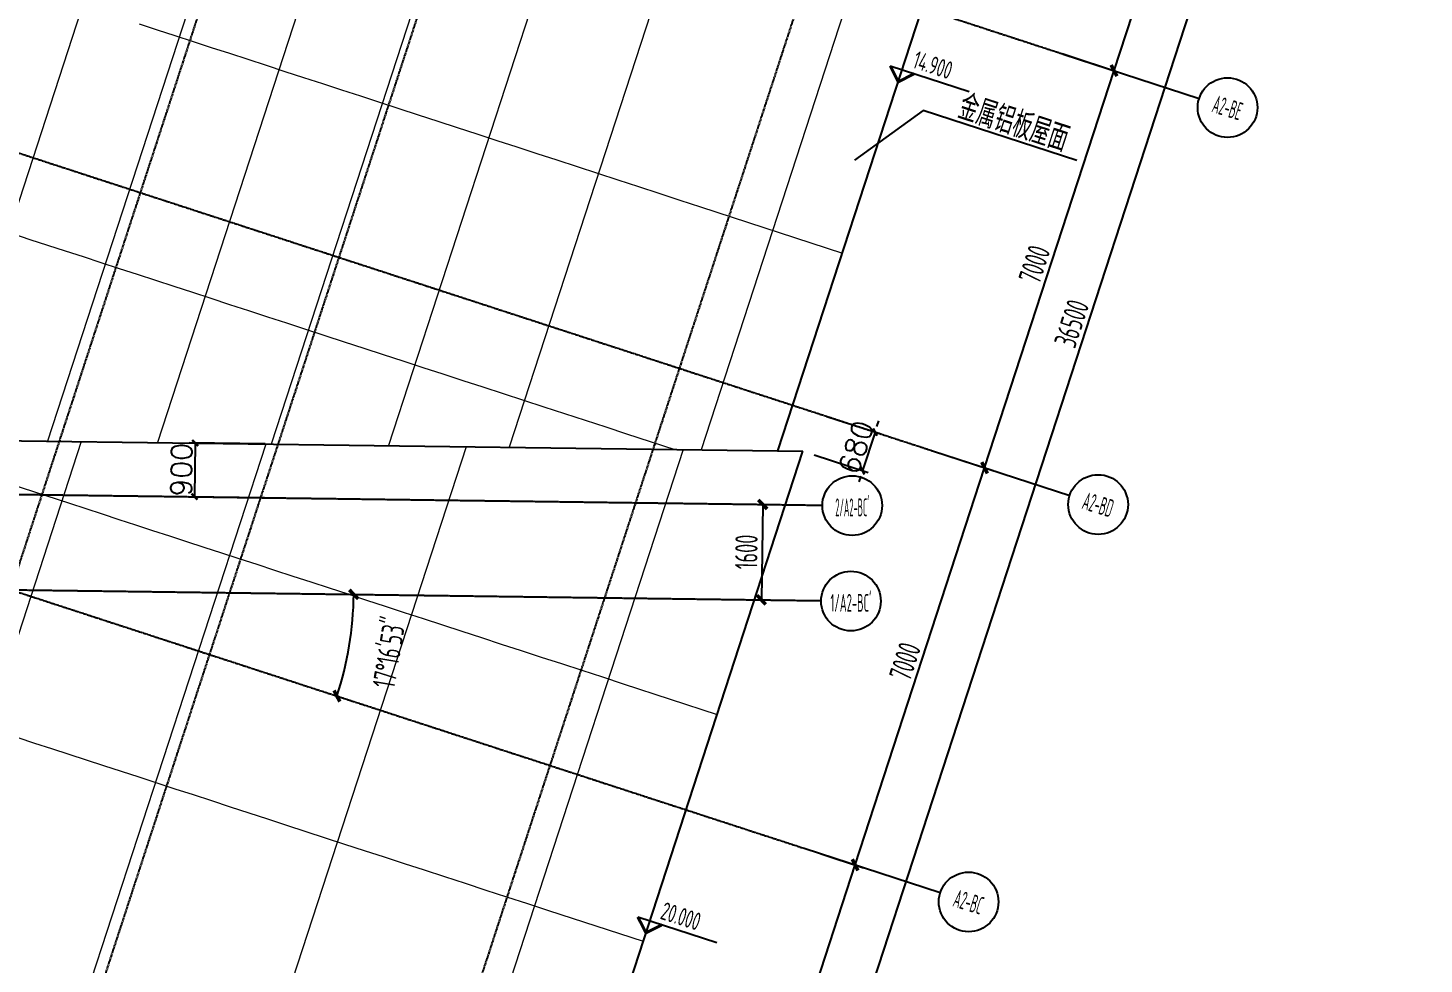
# Model space of a CAD drawing. Header units: millimetres. Extents: x 11677979 to 24947533, y -12764720 to -6308891.
# Drawn here: x 11859416 to 11882809, y -6356865 to -6341176 of the extents above; entities that cross this region are included whole.
import ezdxf
from ezdxf.enums import TextEntityAlignment as Align

# ---------------------------------------------------------------- set-up
doc = ezdxf.new("R2010")
doc.units = ezdxf.units.MM
doc.header["$LTSCALE"] = 10
for name, pattern in [('A2-RG-AXIS$0$CENTER', [2, 1.25, -0.25, 0.25, -0.25]), ('A2-RG-AXIS$0$DOTE', [2.42, 2, -0.2, 0.02, -0.2]), ('A2-RI-F4$0$A2-RG-AXIS$0$CENTER', [2, 1.25, -0.25, 0.25, -0.25]), ('A2-RI-F4$0$A2-RG-AXIS$0$DOTE', [2.42, 2, -0.2, 0.02, -0.2])]:
    doc.linetypes.add(name, pattern=pattern)
for name, color, linetype in [('A2-RG-AXIS$0$A-AXIS', 1, 'Continuous'), ('A2-RG-AXIS$0$A-DIMS-100', 1, 'Continuous'), ('A2-RG-AXIS$0$A-GRID', 1, 'A2-RG-AXIS$0$CENTER'), ('A2-RG-AXIS$0$A-SYMB', 4, 'Continuous'), ('A2-RI-F4$0$$2$A-SYMB', 4, 'Continuous'), ('A2-RI-F4$0$$9$$34$A-DIMS-100', 1, 'Continuous'), ('A2-RI-F4$0$A-ROOF-EDGE', 2, 'Continuous'), ('A2-RI-F4$0$A-SYMB', 4, 'Continuous'), ('A2-RI-F4$0$A-SYMB-AREA', 4, 'Continuous'), ('A2-RI-F4$0$A-SYMB-NAME', 4, 'Continuous'), ('A2-RI-F4$0$A2-RG-AXIS$0$A-AXIS', 1, 'Continuous'), ('A2-RI-F4$0$A2-RG-AXIS$0$A-DIMS-100', 1, 'Continuous'), ('A2-RI-F4$0$A2-RG-AXIS$0$A-GRID', 1, 'A2-RI-F4$0$A2-RG-AXIS$0$CENTER'), ('A2-RI-F4$0$A2-RG-AXIS$0$A-SYMB', 4, 'Continuous')]:
    doc.layers.add(name, color=color, linetype=linetype)
doc.layers.add('A2-RI-F4$0$A-ROOF-PATT', color=8, linetype='Continuous', lineweight=13)
doc.styles.add('A2-RG-AXIS$0$ECADI', font='hzs.shx', dxfattribs={"width": 0.7, "bigfont": 'hztxt.shx'})
doc.styles.add('A2-RG-AXIS$0$XD2008', font='hzs.shx', dxfattribs={"width": 0.7, "bigfont": 'hztxt.shx'})
doc.styles.add('A2-RI-F4$0$$0$XD2008', font='hzs.shx', dxfattribs={"width": 0.7, "bigfont": 'hztxt.shx'})
doc.styles.add('A2-RI-F4$0$A2-RG-AXIS$0$ECADI', font='hzs.shx', dxfattribs={"width": 0.7, "bigfont": 'hztxt.shx'})
doc.styles.add('A2-RI-F4$0$A2-RG-AXIS$0$XD2008', font='hzs.shx', dxfattribs={"width": 0.7, "bigfont": 'hztxt.shx'})
doc.styles.add('A2-RI-F4$0$ECADI', font='hzs.shx', dxfattribs={"width": 0.7, "bigfont": 'hztxt.shx'})
doc.styles.get("Standard").update_dxf_attribs({"font": 'txt', "bigfont": 'gbcbig.shx'})
doc.dimstyles.new('A2-RG-AXIS$0$XD150', dxfattribs={"dimscale": 300, "dimtxt": 2.5, "dimasz": 1.5, "dimexe": 1, "dimexo": 2, "dimgap": 0.5, "dimtad": 1, "dimdec": 0, "dimdsep": 46, "dimtxsty": 'A2-RG-AXIS$0$XD2008', "dimcen": 2.5, "dimclrt": 4, "dimaunit": 1, "dimadec": 3, "dimazin": 0, "dimtfac": 1, "dimtdec": 0, "dimtmove": 2, "dimatfit": 3, "dimfxl": 0, "dimtolj": 1, "dimtzin": 0, "dimarcsym": 0})
doc.dimstyles.new('A2-RG-AXIS$0$XD150$0', dxfattribs={"dimscale": 150, "dimtxt": 2.5, "dimasz": 1, "dimexe": 1, "dimexo": 2, "dimgap": 0.5, "dimtad": 1, "dimdec": 0, "dimdsep": 46, "dimtxsty": 'A2-RG-AXIS$0$XD2008', "dimblk": 'A2-RG-AXIS$0$_ArchTick', "dimcen": 2.5, "dimclrt": 4, "dimaunit": 1, "dimadec": 0, "dimazin": 0, "dimtfac": 1, "dimtdec": 0, "dimtmove": 2, "dimatfit": 3, "dimfxl": 0, "dimtolj": 1, "dimtzin": 0, "dimarcsym": 0})
doc.dimstyles.new('A2-RI-F4$0$$0$$0$XD100$0', dxfattribs={"dimscale": 100, "dimtxt": 3.5, "dimasz": 1, "dimexe": 1, "dimexo": 2, "dimgap": 0.5, "dimtad": 1, "dimdec": 0, "dimdsep": 46, "dimtxsty": 'Standard', "dimblk1": 'A2-RI-F4$0$$9$$20$_ArchTick', "dimblk2": 'A2-RI-F4$0$$9$$20$_ArchTick', "dimsah": 1, "dimcen": 2.5, "dimclrt": 4, "dimaunit": 1, "dimadec": 0, "dimazin": 0, "dimtfac": 1, "dimtdec": 0, "dimtix": 1, "dimtmove": 2, "dimatfit": 3, "dimfxl": 0, "dimtolj": 1, "dimtzin": 0, "dimarcsym": 0})
doc.dimstyles.new('A2-RI-F4$0$A2-RG-AXIS$0$XD150', dxfattribs={"dimscale": 300, "dimtxt": 2.5, "dimasz": 1.5, "dimexe": 1, "dimexo": 2, "dimgap": 0.5, "dimtad": 1, "dimdec": 0, "dimdsep": 46, "dimtxsty": 'A2-RI-F4$0$A2-RG-AXIS$0$XD2008', "dimcen": 2.5, "dimclrt": 4, "dimaunit": 1, "dimadec": 3, "dimazin": 0, "dimtfac": 1, "dimtdec": 0, "dimtmove": 2, "dimatfit": 3, "dimfxl": 0, "dimtolj": 1, "dimtzin": 0, "dimarcsym": 0})
doc.dimstyles.new('A2-RI-F4$0$A2-RG-AXIS$0$XD150$0', dxfattribs={"dimscale": 150, "dimtxt": 2.5, "dimasz": 1, "dimexe": 1, "dimexo": 2, "dimgap": 0.5, "dimtad": 1, "dimdec": 0, "dimdsep": 46, "dimtxsty": 'A2-RI-F4$0$A2-RG-AXIS$0$XD2008', "dimblk": 'A2-RI-F4$0$A2-RG-AXIS$0$_ArchTick', "dimcen": 2.5, "dimclrt": 4, "dimaunit": 1, "dimadec": 0, "dimazin": 0, "dimtfac": 1, "dimtdec": 0, "dimtmove": 2, "dimatfit": 3, "dimfxl": 0, "dimtolj": 1, "dimtzin": 0, "dimarcsym": 0})

# ---------------------------------------------------------------- blocks, each defined once
blk = doc.blocks.new('A2-RG-AXIS$0$_ArchTick')
at = {"color": 0, "linetype": 'ByBlock', "const_width": 0.4}
blk.add_lwpolyline([(-0.5, -0.5), (0.5, 0.5)], dxfattribs=at)
blk = doc.blocks.new('*D478')
at = {"layer": 'A2-RG-AXIS$0$A-DIMS-100', "color": 0, "lineweight": -2, "transparency": 16777216}
for p, q in [((11872705, -6355017), (11873418, -6355250)), ((11871107, -6361859), (11873276, -6355203)), ((11870536, -6361673), (11871249, -6361905))]:
    blk.add_line(p, q, dxfattribs=at)
at = {"layer": 'Defpoints', "color": 0, "transparency": 16777216}
for p in [(11872420, -6354924), (11873276, -6355203), (11870251, -6361580)]:
    blk.add_point(p, dxfattribs=at)
at = {"layer": 'A2-RG-AXIS$0$A-DIMS-100', "color": 0, "lineweight": -2, "transparency": 16777216, "xscale": 150, "yscale": 150, "zscale": 150}
for p, rotation in [((11873276, -6355203), 71.94704055555546), ((11871107, -6361859), 251.9470405555555)]:
    blk.add_blockref('A2-RG-AXIS$0$_ArchTick', p, dxfattribs=dict(at, rotation=rotation))
at = {"layer": 'A2-RG-AXIS$0$A-DIMS-100', "color": 4, "transparency": 16777216, "insert": (11871942, -6358450), "char_height": 375, "attachment_point": 5, "rotation": 71.947, "style": 'A2-RG-AXIS$0$XD2008'}
blk.add_mtext('\\A1;7000', dxfattribs=at)
blk = doc.blocks.new('*D479')
at = {"layer": 'A2-RG-AXIS$0$A-DIMS-100', "color": 0, "lineweight": -2, "transparency": 16777216}
for p, q in [((11874589, -6348269), (11875588, -6348594)), ((11873276, -6355203), (11875445, -6348548)), ((11872705, -6355017), (11873418, -6355250))]:
    blk.add_line(p, q, dxfattribs=at)
at = {"layer": 'Defpoints', "color": 0, "transparency": 16777216}
for p in [(11874304, -6348176), (11875445, -6348548), (11872420, -6354924)]:
    blk.add_point(p, dxfattribs=at)
at = {"layer": 'A2-RG-AXIS$0$A-DIMS-100', "color": 0, "lineweight": -2, "transparency": 16777216, "xscale": 150, "yscale": 150, "zscale": 150}
for p, rotation in [((11875445, -6348548), 71.94704053343841), ((11873276, -6355203), 251.9470405334384)]:
    blk.add_blockref('A2-RG-AXIS$0$_ArchTick', p, dxfattribs=dict(at, rotation=rotation))
at = {"layer": 'A2-RG-AXIS$0$A-DIMS-100', "color": 4, "transparency": 16777216, "insert": (11874111, -6351794), "char_height": 375, "attachment_point": 5, "rotation": 71.947, "style": 'A2-RG-AXIS$0$XD2008'}
blk.add_mtext('\\A1;7000', dxfattribs=at)
blk = doc.blocks.new('*D480')
at = {"layer": 'A2-RG-AXIS$0$A-DIMS-100', "color": 0, "lineweight": -2, "transparency": 16777216}
for p, q in [((11876759, -6341613), (11877757, -6341939)), ((11875445, -6348548), (11877614, -6341892)), ((11874589, -6348269), (11875588, -6348594))]:
    blk.add_line(p, q, dxfattribs=at)
at = {"layer": 'Defpoints', "color": 0, "transparency": 16777216}
for p in [(11876473, -6341521), (11877614, -6341892), (11874304, -6348176)]:
    blk.add_point(p, dxfattribs=at)
at = {"layer": 'A2-RG-AXIS$0$A-DIMS-100', "color": 0, "lineweight": -2, "transparency": 16777216, "xscale": 150, "yscale": 150, "zscale": 150}
for p, rotation in [((11877614, -6341892), 71.94704053343841), ((11875445, -6348548), 251.9470405334384)]:
    blk.add_blockref('A2-RG-AXIS$0$_ArchTick', p, dxfattribs=dict(at, rotation=rotation))
at = {"layer": 'A2-RG-AXIS$0$A-DIMS-100', "color": 4, "transparency": 16777216, "insert": (11876280, -6345139), "char_height": 375, "attachment_point": 5, "rotation": 71.947, "style": 'A2-RG-AXIS$0$XD2008'}
blk.add_mtext('\\A1;7000', dxfattribs=at)
blk = doc.blocks.new('*D481')
at = {"layer": 'A2-RG-AXIS$0$A-DIMS-100', "color": 0, "lineweight": -2, "transparency": 16777216}
for p, q in [((11878928, -6334958), (11879926, -6335283)), ((11877614, -6341892), (11879784, -6335237)), ((11876759, -6341613), (11877757, -6341939))]:
    blk.add_line(p, q, dxfattribs=at)
at = {"layer": 'Defpoints', "color": 0, "transparency": 16777216}
for p in [(11878643, -6334865), (11879784, -6335237), (11876473, -6341521)]:
    blk.add_point(p, dxfattribs=at)
at = {"layer": 'A2-RG-AXIS$0$A-DIMS-100', "color": 0, "lineweight": -2, "transparency": 16777216, "xscale": 150, "yscale": 150, "zscale": 150}
for p, rotation in [((11879784, -6335237), 71.94704053343841), ((11877614, -6341892), 251.9470405334384)]:
    blk.add_blockref('A2-RG-AXIS$0$_ArchTick', p, dxfattribs=dict(at, rotation=rotation))
at = {"layer": 'A2-RG-AXIS$0$A-DIMS-100', "color": 4, "transparency": 16777216, "insert": (11878449, -6338483), "char_height": 375, "attachment_point": 5, "rotation": 71.947, "style": 'A2-RG-AXIS$0$XD2008'}
blk.add_mtext('\\A1;7000', dxfattribs=at)
blk = doc.blocks.new('*D483')
at = {"layer": 'A2-RG-AXIS$0$A-DIMS-100', "color": 0, "lineweight": -2, "transparency": 16777216}
for p, q in [((11881382, -6328396), (11882951, -6328907)), ((11871497, -6363564), (11882809, -6328860)), ((11870071, -6363099), (11871640, -6363610))]:
    blk.add_line(p, q, dxfattribs=at)
at = {"layer": 'Defpoints', "color": 0, "transparency": 16777216}
for p in [(11881097, -6328303), (11882809, -6328860), (11869786, -6363006)]:
    blk.add_point(p, dxfattribs=at)
at = {"layer": 'A2-RG-AXIS$0$A-DIMS-100', "color": 0, "lineweight": -2, "transparency": 16777216, "xscale": 150, "yscale": 150, "zscale": 150}
for p, rotation in [((11882809, -6328860), 71.94704055555823), ((11871497, -6363564), 251.9470405555582)]:
    blk.add_blockref('A2-RG-AXIS$0$_ArchTick', p, dxfattribs=dict(at, rotation=rotation))
at = {"layer": 'A2-RG-AXIS$0$A-DIMS-100', "color": 4, "transparency": 16777216, "insert": (11876903, -6346131), "char_height": 375, "attachment_point": 5, "rotation": 71.947, "style": 'A2-RG-AXIS$0$XD2008'}
blk.add_mtext('\\A1;36500', dxfattribs=at)
blk = doc.blocks.new('*D491')
at = {"layer": 'A2-RG-AXIS$0$A-DIMS-100', "color": 0, "lineweight": -2, "ltscale": 3, "transparency": 16777216}
blk.add_arc((11859129, -6350592), 5747, 341.947, 359.2286, dxfattribs=at)
at = {"layer": 'Defpoints', "color": 0, "ltscale": 3, "transparency": 16777216}
for p in [(11834459, -6342551), (11835567, -6350275), (11872705, -6350775), (11864744, -6351816), (11872420, -6354924)]:
    blk.add_point(p, dxfattribs=at)
at = {"layer": 'A2-RG-AXIS$0$A-DIMS-100', "color": 0, "lineweight": -2, "ltscale": 3, "transparency": 16777216, "xscale": 150, "yscale": 150, "zscale": 150}
for p, rotation in [((11864875, -6350669), 89.22855370033292), ((11864593, -6352373), 251.9470404933478)]:
    blk.add_blockref('A2-RG-AXIS$0$_ArchTick', p, dxfattribs=dict(at, rotation=rotation))
at = {"layer": 'A2-RG-AXIS$0$A-DIMS-100', "color": 4, "ltscale": 3, "transparency": 16777216, "insert": (11865469, -6351643), "char_height": 375, "attachment_point": 5, "rotation": 80.5878, "style": 'A2-RG-AXIS$0$XD2008'}
blk.add_mtext('\\A1;17°16\'53"', dxfattribs=at)
blk = doc.blocks.new('A2-RG-AXIS$0$ECADI-TAG-GRID')
at = {"color": 13}
blk.add_circle((0, 0), 5, dxfattribs=at)
at = {"style": 'A2-RG-AXIS$0$ECADI', "width": 0.7}
blk.add_attdef('GRID', text='', height=5, dxfattribs=at).set_placement((0, 0), align=Align.MIDDLE)
blk = doc.blocks.new('*D462')
at = {"layer": 'A2-RG-AXIS$0$A-AXIS', "color": 0, "lineweight": -2, "ltscale": 3, "transparency": 16777216}
for p, q in [((11871125, -6349154), (11871877, -6349164)), ((11871727, -6349162), (11871705, -6350761)), ((11871103, -6350753), (11871855, -6350763))]:
    blk.add_line(p, q, dxfattribs=at)
at = {"layer": 'Defpoints', "color": 0, "ltscale": 3, "transparency": 16777216}
for p in [(11870825, -6349149), (11870803, -6350749), (11871705, -6350761)]:
    blk.add_point(p, dxfattribs=at)
at = {"layer": 'A2-RG-AXIS$0$A-AXIS', "color": 0, "lineweight": -2, "ltscale": 3, "transparency": 16777216, "xscale": 150, "yscale": 150, "zscale": 150}
for p, rotation in [((11871727, -6349162), 89.22855370033429), ((11871705, -6350761), 269.2285537003343)]:
    blk.add_blockref('A2-RG-AXIS$0$_ArchTick', p, dxfattribs=dict(at, rotation=rotation))
at = {"layer": 'A2-RG-AXIS$0$A-AXIS', "color": 4, "ltscale": 3, "transparency": 16777216, "insert": (11871453, -6349958), "char_height": 375, "attachment_point": 5, "rotation": 89.2286, "style": 'A2-RG-AXIS$0$XD2008'}
blk.add_mtext('\\A1;1600', dxfattribs=at)
blk = doc.blocks.new('A2-RI-F4$0$A2-RG-AXIS$0$_ArchTick')
at = {"color": 0, "linetype": 'ByBlock', "const_width": 0.4}
blk.add_lwpolyline([(-0.5, -0.5), (0.5, 0.5)], dxfattribs=at)
blk = doc.blocks.new('*D1003')
at = {"layer": 'A2-RI-F4$0$A2-RG-AXIS$0$A-DIMS-100', "color": 0, "lineweight": -2, "transparency": 16777216}
for p, q in [((11872705, -6355017), (11873418, -6355250)), ((11871107, -6361859), (11873276, -6355203)), ((11870536, -6361673), (11871249, -6361905))]:
    blk.add_line(p, q, dxfattribs=at)
at = {"layer": 'Defpoints', "color": 0, "transparency": 16777216}
for p in [(11872420, -6354924), (11873276, -6355203), (11870251, -6361580)]:
    blk.add_point(p, dxfattribs=at)
at = {"layer": 'A2-RI-F4$0$A2-RG-AXIS$0$A-DIMS-100', "color": 0, "lineweight": -2, "transparency": 16777216, "xscale": 150, "yscale": 150, "zscale": 150}
for p, rotation in [((11873276, -6355203), 71.94704055555546), ((11871107, -6361859), 251.9470405555555)]:
    blk.add_blockref('A2-RI-F4$0$A2-RG-AXIS$0$_ArchTick', p, dxfattribs=dict(at, rotation=rotation))
at = {"layer": 'A2-RI-F4$0$A2-RG-AXIS$0$A-DIMS-100', "color": 4, "transparency": 16777216, "insert": (11871942, -6358450), "char_height": 375, "attachment_point": 5, "rotation": 71.947, "style": 'A2-RI-F4$0$A2-RG-AXIS$0$XD2008'}
blk.add_mtext('\\A1;7000', dxfattribs=at)
blk = doc.blocks.new('*D1004')
at = {"layer": 'A2-RI-F4$0$A2-RG-AXIS$0$A-DIMS-100', "color": 0, "lineweight": -2, "transparency": 16777216}
for p, q in [((11874589, -6348269), (11875588, -6348594)), ((11873276, -6355203), (11875445, -6348548)), ((11872705, -6355017), (11873418, -6355250))]:
    blk.add_line(p, q, dxfattribs=at)
at = {"layer": 'Defpoints', "color": 0, "transparency": 16777216}
for p in [(11874304, -6348176), (11875445, -6348548), (11872420, -6354924)]:
    blk.add_point(p, dxfattribs=at)
at = {"layer": 'A2-RI-F4$0$A2-RG-AXIS$0$A-DIMS-100', "color": 0, "lineweight": -2, "transparency": 16777216, "xscale": 150, "yscale": 150, "zscale": 150}
for p, rotation in [((11875445, -6348548), 71.94704053343841), ((11873276, -6355203), 251.9470405334384)]:
    blk.add_blockref('A2-RI-F4$0$A2-RG-AXIS$0$_ArchTick', p, dxfattribs=dict(at, rotation=rotation))
at = {"layer": 'A2-RI-F4$0$A2-RG-AXIS$0$A-DIMS-100', "color": 4, "transparency": 16777216, "insert": (11874111, -6351794), "char_height": 375, "attachment_point": 5, "rotation": 71.947, "style": 'A2-RI-F4$0$A2-RG-AXIS$0$XD2008'}
blk.add_mtext('\\A1;7000', dxfattribs=at)
blk = doc.blocks.new('*D1005')
at = {"layer": 'A2-RI-F4$0$A2-RG-AXIS$0$A-DIMS-100', "color": 0, "lineweight": -2, "transparency": 16777216}
for p, q in [((11876759, -6341613), (11877757, -6341939)), ((11875445, -6348548), (11877614, -6341892)), ((11874589, -6348269), (11875588, -6348594))]:
    blk.add_line(p, q, dxfattribs=at)
at = {"layer": 'Defpoints', "color": 0, "transparency": 16777216}
for p in [(11876473, -6341521), (11877614, -6341892), (11874304, -6348176)]:
    blk.add_point(p, dxfattribs=at)
at = {"layer": 'A2-RI-F4$0$A2-RG-AXIS$0$A-DIMS-100', "color": 0, "lineweight": -2, "transparency": 16777216, "xscale": 150, "yscale": 150, "zscale": 150}
for p, rotation in [((11877614, -6341892), 71.94704053343841), ((11875445, -6348548), 251.9470405334384)]:
    blk.add_blockref('A2-RI-F4$0$A2-RG-AXIS$0$_ArchTick', p, dxfattribs=dict(at, rotation=rotation))
at = {"layer": 'A2-RI-F4$0$A2-RG-AXIS$0$A-DIMS-100', "color": 4, "transparency": 16777216, "insert": (11876280, -6345139), "char_height": 375, "attachment_point": 5, "rotation": 71.947, "style": 'A2-RI-F4$0$A2-RG-AXIS$0$XD2008'}
blk.add_mtext('\\A1;7000', dxfattribs=at)
blk = doc.blocks.new('*D1006')
at = {"layer": 'A2-RI-F4$0$A2-RG-AXIS$0$A-DIMS-100', "color": 0, "lineweight": -2, "transparency": 16777216}
for p, q in [((11878928, -6334958), (11879926, -6335283)), ((11877614, -6341892), (11879784, -6335237)), ((11876759, -6341613), (11877757, -6341939))]:
    blk.add_line(p, q, dxfattribs=at)
at = {"layer": 'Defpoints', "color": 0, "transparency": 16777216}
for p in [(11878643, -6334865), (11879784, -6335237), (11876473, -6341521)]:
    blk.add_point(p, dxfattribs=at)
at = {"layer": 'A2-RI-F4$0$A2-RG-AXIS$0$A-DIMS-100', "color": 0, "lineweight": -2, "transparency": 16777216, "xscale": 150, "yscale": 150, "zscale": 150}
for p, rotation in [((11879784, -6335237), 71.94704053343841), ((11877614, -6341892), 251.9470405334384)]:
    blk.add_blockref('A2-RI-F4$0$A2-RG-AXIS$0$_ArchTick', p, dxfattribs=dict(at, rotation=rotation))
at = {"layer": 'A2-RI-F4$0$A2-RG-AXIS$0$A-DIMS-100', "color": 4, "transparency": 16777216, "insert": (11878449, -6338483), "char_height": 375, "attachment_point": 5, "rotation": 71.947, "style": 'A2-RI-F4$0$A2-RG-AXIS$0$XD2008'}
blk.add_mtext('\\A1;7000', dxfattribs=at)
blk = doc.blocks.new('*D1008')
at = {"layer": 'A2-RI-F4$0$A2-RG-AXIS$0$A-DIMS-100', "color": 0, "lineweight": -2, "transparency": 16777216}
for p, q in [((11881382, -6328396), (11882951, -6328907)), ((11871497, -6363564), (11882809, -6328860)), ((11870071, -6363099), (11871640, -6363610))]:
    blk.add_line(p, q, dxfattribs=at)
at = {"layer": 'Defpoints', "color": 0, "transparency": 16777216}
for p in [(11881097, -6328303), (11882809, -6328860), (11869786, -6363006)]:
    blk.add_point(p, dxfattribs=at)
at = {"layer": 'A2-RI-F4$0$A2-RG-AXIS$0$A-DIMS-100', "color": 0, "lineweight": -2, "transparency": 16777216, "xscale": 150, "yscale": 150, "zscale": 150}
for p, rotation in [((11882809, -6328860), 71.94704055555823), ((11871497, -6363564), 251.9470405555582)]:
    blk.add_blockref('A2-RI-F4$0$A2-RG-AXIS$0$_ArchTick', p, dxfattribs=dict(at, rotation=rotation))
at = {"layer": 'A2-RI-F4$0$A2-RG-AXIS$0$A-DIMS-100', "color": 4, "transparency": 16777216, "insert": (11876903, -6346131), "char_height": 375, "attachment_point": 5, "rotation": 71.947, "style": 'A2-RI-F4$0$A2-RG-AXIS$0$XD2008'}
blk.add_mtext('\\A1;36500', dxfattribs=at)
blk = doc.blocks.new('*D1016')
at = {"layer": 'A2-RI-F4$0$A2-RG-AXIS$0$A-DIMS-100', "color": 0, "lineweight": -2, "ltscale": 3, "transparency": 16777216}
blk.add_arc((11859129, -6350592), 5747, 341.947, 359.2286, dxfattribs=at)
at = {"layer": 'Defpoints', "color": 0, "ltscale": 3, "transparency": 16777216}
for p in [(11834459, -6342551), (11835567, -6350275), (11872705, -6350775), (11864744, -6351816), (11872420, -6354924)]:
    blk.add_point(p, dxfattribs=at)
at = {"layer": 'A2-RI-F4$0$A2-RG-AXIS$0$A-DIMS-100', "color": 0, "lineweight": -2, "ltscale": 3, "transparency": 16777216, "xscale": 150, "yscale": 150, "zscale": 150}
for p, rotation in [((11864875, -6350669), 89.22855370033292), ((11864593, -6352373), 251.9470404933478)]:
    blk.add_blockref('A2-RI-F4$0$A2-RG-AXIS$0$_ArchTick', p, dxfattribs=dict(at, rotation=rotation))
at = {"layer": 'A2-RI-F4$0$A2-RG-AXIS$0$A-DIMS-100', "color": 4, "ltscale": 3, "transparency": 16777216, "insert": (11865469, -6351643), "char_height": 375, "attachment_point": 5, "rotation": 80.5878, "style": 'A2-RI-F4$0$A2-RG-AXIS$0$XD2008'}
blk.add_mtext('\\A1;17°16\'53"', dxfattribs=at)
blk = doc.blocks.new('A2-RI-F4$0$A2-RG-AXIS$0$ECADI-TAG-GRID')
at = {"color": 13}
blk.add_circle((0, 0), 5, dxfattribs=at)
at = {"style": 'A2-RI-F4$0$A2-RG-AXIS$0$ECADI', "width": 0.7}
blk.add_attdef('GRID', text='', height=5, dxfattribs=at).set_placement((0, 0), align=Align.MIDDLE)
blk = doc.blocks.new('*D987')
at = {"layer": 'A2-RI-F4$0$A2-RG-AXIS$0$A-AXIS', "color": 0, "lineweight": -2, "ltscale": 3, "transparency": 16777216}
for p, q in [((11871125, -6349154), (11871877, -6349164)), ((11871727, -6349162), (11871705, -6350761)), ((11871103, -6350753), (11871855, -6350763))]:
    blk.add_line(p, q, dxfattribs=at)
at = {"layer": 'Defpoints', "color": 0, "ltscale": 3, "transparency": 16777216}
for p in [(11870825, -6349149), (11870803, -6350749), (11871705, -6350761)]:
    blk.add_point(p, dxfattribs=at)
at = {"layer": 'A2-RI-F4$0$A2-RG-AXIS$0$A-AXIS', "color": 0, "lineweight": -2, "ltscale": 3, "transparency": 16777216, "xscale": 150, "yscale": 150, "zscale": 150}
for p, rotation in [((11871727, -6349162), 89.22855370033429), ((11871705, -6350761), 269.2285537003343)]:
    blk.add_blockref('A2-RI-F4$0$A2-RG-AXIS$0$_ArchTick', p, dxfattribs=dict(at, rotation=rotation))
at = {"layer": 'A2-RI-F4$0$A2-RG-AXIS$0$A-AXIS', "color": 4, "ltscale": 3, "transparency": 16777216, "insert": (11871453, -6349958), "char_height": 375, "attachment_point": 5, "rotation": 89.2286, "style": 'A2-RI-F4$0$A2-RG-AXIS$0$XD2008'}
blk.add_mtext('\\A1;1600', dxfattribs=at)
blk = doc.blocks.new('A2-RI-F4$0$5erhfh')
at = {"layer": 'A2-RI-F4$0$A-SYMB-AREA', "style": 'A2-RI-F4$0$ECADI', "width": 0.7}
blk.add_attdef('340M2', text='', height=2.5, dxfattribs=at).set_placement((0, 1.25), align=Align.MIDDLE_LEFT)
at = {"layer": 'A2-RI-F4$0$A-SYMB-NAME', "style": 'A2-RI-F4$0$ECADI', "width": 0.7}
blk.add_attdef('CHINESENAME', (-12.29, 3.09), '', height=4.5, dxfattribs=at)
blk = doc.blocks.new('A2-RI-F4$0$$2$ECADI-TAG-HGHT（国标）')
at = {"color": 1}
blk.add_line((-2.12, 2.12), (11.77, 2.12), dxfattribs=at)
at = {"color": 1, "const_width": 0.5}
blk.add_lwpolyline([(-2.12, 2.12), (0, 0), (2.12, 2.12)], dxfattribs=at)
at = {"style": 'A2-RI-F4$0$$0$XD2008', "width": 0.7}
blk.add_attdef('FL', text='', height=3, dxfattribs=at).set_placement((-2.69, 2.97), align=Align.RIGHT)
for tag, p in [('F.F.L.', (2.28, 2.97)), ('T.O.S.', (2.28, -1.1))]:
    blk.add_attdef(tag, p, '', height=3, dxfattribs=at)
blk = doc.blocks.new('A2-RI-F4$0$$9$$20$_ArchTick')
at = {"color": 0, "linetype": 'ByBlock', "const_width": 0.4}
blk.add_lwpolyline([(-0.5, -0.5), (0.5, 0.5)], dxfattribs=at)
blk = doc.blocks.new('*D531')
at = {"layer": 'A2-RI-F4$0$$9$$34$A-DIMS-100', "color": 0, "lineweight": -2, "transparency": 16777216}
for p, q in [((11863390, -6348149), (11862119, -6348132)), ((11862219, -6348133), (11862207, -6349033)), ((11863378, -6349049), (11862107, -6349032))]:
    blk.add_line(p, q, dxfattribs=at)
at = {"layer": 'Defpoints', "color": 0, "transparency": 16777216}
for p in [(11863590, -6348152), (11862207, -6349033), (11863578, -6349052)]:
    blk.add_point(p, dxfattribs=at)
at = {"layer": 'A2-RI-F4$0$$9$$34$A-DIMS-100', "color": 0, "lineweight": -2, "transparency": 16777216, "xscale": 100, "yscale": 100, "zscale": 100}
for p, rotation in [((11862219, -6348133), 89.22837534628363), ((11862207, -6349033), 269.2283753462837)]:
    blk.add_blockref('A2-RI-F4$0$$9$$20$_ArchTick', p, dxfattribs=dict(at, rotation=rotation))
at = {"layer": 'A2-RI-F4$0$$9$$34$A-DIMS-100', "color": 4, "transparency": 16777216, "insert": (11861988, -6348580), "char_height": 350, "attachment_point": 5, "rotation": 89.2284}
blk.add_mtext('\\A1;900', dxfattribs=at)
blk = doc.blocks.new('*D533')
at = {"layer": 'A2-RI-F4$0$$9$$34$A-DIMS-100', "color": 0, "lineweight": -2, "transparency": 16777216}
for p, q in [((11872803, -6347687), (11873706, -6347981)), ((11873642, -6347855), (11873673, -6347760)), ((11873611, -6347950), (11873400, -6348596)), ((11872592, -6348333), (11873495, -6348627)), ((11873369, -6348691), (11873338, -6348786))]:
    blk.add_line(p, q, dxfattribs=at)
at = {"layer": 'Defpoints', "color": 0, "transparency": 16777216}
for p in [(11872613, -6347625), (11872402, -6348271), (11873400, -6348596)]:
    blk.add_point(p, dxfattribs=at)
at = {"layer": 'A2-RI-F4$0$$9$$34$A-DIMS-100', "color": 0, "lineweight": -2, "transparency": 16777216, "xscale": 100, "yscale": 100, "zscale": 100}
for p, rotation in [((11873611, -6347950), 251.9470404931244), ((11873400, -6348596), 71.94704049312445)]:
    blk.add_blockref('A2-RI-F4$0$$9$$20$_ArchTick', p, dxfattribs=dict(at, rotation=rotation))
at = {"layer": 'A2-RI-F4$0$$9$$34$A-DIMS-100', "color": 4, "transparency": 16777216, "insert": (11873291, -6348203), "char_height": 350, "attachment_point": 5, "rotation": 71.947}
blk.add_mtext('\\A1;680', dxfattribs=at)
blk = doc.blocks.new('A2-RG-AXIS')
at = {"layer": 'A2-RG-AXIS$0$A-AXIS'}
for p, q in [((11876758.7, -6341613.5), (11879040.5, -6342357.2)), ((11874589.4, -6348268.9), (11876871.2, -6349012.6)), ((11872420.1, -6354924.3), (11874702, -6355668))]:
    blk.add_line(p, q, dxfattribs=at)
at = {"layer": 'A2-RG-AXIS$0$A-GRID', "linetype": 'A2-RG-AXIS$0$DOTE'}
for p, q in [((11869345.5, -6319247.1), (11856184.8, -6359624.4)), ((11872673.2, -6320331.8), (11859512.5, -6360709)), ((11878378.1, -6322191.3), (11865217.4, -6362568.5)), ((11838798, -6329240.5), (11876758.7, -6341613.5)), ((11836628.7, -6335895.9), (11874589.4, -6348268.9)), ((11834459.4, -6342551.3), (11872420.1, -6354924.3)), ((11835588.6, -6348674.9), (11872727, -6349175.1)), ((11835567, -6350274.8), (11872705.5, -6350774.9))]:
    blk.add_line(p, q, dxfattribs=at)
at = {"layer": 'A2-RG-AXIS$0$A-SYMB'}
ref = blk.add_blockref('A2-RG-AXIS$0$ECADI-TAG-GRID', (11879515.9, -6342512.2), dxfattribs=dict(at, xscale=100.0000000000341, yscale=100.0000000000341, zscale=100.0000000000341, rotation=342.7200000000827))
ref.add_attrib('GRID', 'A2-BE', dxfattribs={"layer": '0', "extrusion": (0, 0, -1), "height": 300, "rotation": 17.28, "style": 'A2-RG-AXIS$0$ECADI', "text_generation_flag": 2, "width": 0.5}).set_placement((-11879515.9, -6342512.2), align=Align.MIDDLE)
ref = blk.add_blockref('A2-RG-AXIS$0$ECADI-TAG-GRID', (11877347.8, -6349163.9), dxfattribs=dict(at, xscale=100.0000000000341, yscale=100.0000000000341, zscale=100.0000000000341, rotation=342.7200000000827))
ref.add_attrib('GRID', 'A2-BD', dxfattribs={"layer": '0', "extrusion": (0, 0, -1), "height": 300, "rotation": 17.28, "style": 'A2-RG-AXIS$0$ECADI', "text_generation_flag": 2, "width": 0.5}).set_placement((-11877347.8, -6349163.9), align=Align.MIDDLE)
ref = blk.add_blockref('A2-RG-AXIS$0$ECADI-TAG-GRID', (11873227, -6349181.7), dxfattribs=dict(at, xscale=100, yscale=100, zscale=100))
ref.add_attrib('GRID', "2/A2-BC'", dxfattribs={"layer": '0', "extrusion": (0, 0, -1), "height": 300, "style": 'A2-RG-AXIS$0$ECADI', "text_generation_flag": 2, "width": 0.4}).set_placement((-11873227, -6349181.7), align=Align.MIDDLE)
ref = blk.add_blockref('A2-RG-AXIS$0$ECADI-TAG-GRID', (11873205.4, -6350781.6), dxfattribs=dict(at, xscale=100, yscale=100, zscale=100))
ref.add_attrib('GRID', "1/A2-BC'", dxfattribs={"layer": '0', "extrusion": (0, 0, -1), "height": 300, "style": 'A2-RG-AXIS$0$ECADI', "text_generation_flag": 2, "width": 0.5}).set_placement((-11873205.4, -6350781.6), align=Align.MIDDLE)
ref = blk.add_blockref('A2-RG-AXIS$0$ECADI-TAG-GRID', (11875177.3, -6355823), dxfattribs=dict(at, xscale=100.0000000000341, yscale=100.0000000000341, zscale=100.0000000000341, rotation=342.7200000000827))
ref.add_attrib('GRID', 'A2-BC', dxfattribs={"layer": '0', "extrusion": (0, 0, -1), "height": 300, "rotation": 17.28, "style": 'A2-RG-AXIS$0$ECADI', "text_generation_flag": 2, "width": 0.5}).set_placement((-11875177.3, -6355823), align=Align.MIDDLE)
at = {"layer": 'A2-RG-AXIS$0$A-AXIS', "ltscale": 3}
dim = blk.add_aligned_dim(p1=(11870824.8, -6349149.5), p2=(11870803.2, -6350749.3), distance=902, dimstyle='A2-RG-AXIS$0$XD150$0', dxfattribs=at)
dim.commit()
dim.dimension.update_dxf_attribs({"geometry": '*D462', "text_midpoint": (11871453.4, -6349958)})
at = {"layer": 'A2-RG-AXIS$0$A-DIMS-100'}
for p1, p2, distance, picture, middle in [((11869786, -6363005.8), (11881097.2, -6328302.6), -1800, '*D483', (11876903.4, -6346130.7)), ((11870250.8, -6361579.7), (11872420.1, -6354924.3), -900, '*D478', (11871941.6, -6358449.5))]:
    dim = blk.add_aligned_dim(p1=p1, p2=p2, distance=distance, dimstyle='A2-RG-AXIS$0$XD150$0', dxfattribs=at)
    dim.commit()
    dim.dimension.update_dxf_attribs({"geometry": picture, "text_midpoint": middle})
for base, p1, p2, picture, middle in [((11879783.6, -6335237), (11876473.4, -6341520.5), (11878642.7, -6334865.1), '*D481', (11878449.4, -6338483.3)), ((11877614.4, -6341892.4), (11874304.2, -6348175.9), (11876473.4, -6341520.5), '*D480', (11876280.1, -6345138.7)), ((11875445.1, -6348547.8), (11872420.1, -6354924.3), (11874304.2, -6348175.9), '*D479', (11874110.9, -6351794.1))]:
    dim = blk.add_linear_dim(base=base, p1=p1, p2=p2, angle=251.94704, dimstyle='A2-RG-AXIS$0$XD150$0', dxfattribs=at)
    dim.commit()
    dim.dimension.update_dxf_attribs({"geometry": picture, "text_midpoint": middle})
at = {"layer": 'A2-RG-AXIS$0$A-DIMS-100', "ltscale": 3}
dim = blk.add_angular_dim_2l(base=(11864743.7, -6351815.5), line1=((11834459.4, -6342551.3), (11872420.1, -6354924.3)), line2=((11835567, -6350274.8), (11872705.5, -6350774.9)), dimstyle='A2-RG-AXIS$0$XD150', override={"dimscale": 150, "dimasz": 1, "dimblk": 'A2-RG-AXIS$0$_ArchTick', "dimadec": 4}, dxfattribs=at)
dim.commit()
dim.dimension.update_dxf_attribs({"geometry": '*D491', "text_midpoint": (11865468.5, -6351643)})
blk = doc.blocks.new('A2-RI-F4$0$A2-RG-AXIS')
at = {"layer": 'A2-RI-F4$0$A2-RG-AXIS$0$A-AXIS'}
for p, q in [((11876758.7, -6341613.5), (11879040.5, -6342357.2)), ((11874589.4, -6348268.9), (11876871.2, -6349012.6)), ((11872420.1, -6354924.3), (11874702, -6355668))]:
    blk.add_line(p, q, dxfattribs=at)
at = {"layer": 'A2-RI-F4$0$A2-RG-AXIS$0$A-GRID', "linetype": 'A2-RI-F4$0$A2-RG-AXIS$0$DOTE'}
for p, q in [((11869345.5, -6319247.1), (11856184.8, -6359624.4)), ((11872673.2, -6320331.8), (11859512.5, -6360709)), ((11878378.1, -6322191.3), (11865217.4, -6362568.5)), ((11838798, -6329240.5), (11876758.7, -6341613.5)), ((11836628.7, -6335895.9), (11874589.4, -6348268.9)), ((11834459.4, -6342551.3), (11872420.1, -6354924.3)), ((11835588.6, -6348674.9), (11872727, -6349175.1)), ((11835567, -6350274.8), (11872705.5, -6350774.9))]:
    blk.add_line(p, q, dxfattribs=at)
at = {"layer": 'A2-RI-F4$0$A2-RG-AXIS$0$A-SYMB'}
ref = blk.add_blockref('A2-RI-F4$0$A2-RG-AXIS$0$ECADI-TAG-GRID', (11879515.9, -6342512.2), dxfattribs=dict(at, xscale=100.0000000000341, yscale=100.0000000000341, zscale=100.0000000000341, rotation=342.7200000000827))
ref.add_attrib('GRID', 'A2-BE', dxfattribs={"layer": '0', "extrusion": (0, 0, -1), "height": 300, "rotation": 17.28, "style": 'A2-RI-F4$0$A2-RG-AXIS$0$ECADI', "text_generation_flag": 2, "width": 0.5}).set_placement((-11879515.9, -6342512.2), align=Align.MIDDLE)
ref = blk.add_blockref('A2-RI-F4$0$A2-RG-AXIS$0$ECADI-TAG-GRID', (11877347.8, -6349163.9), dxfattribs=dict(at, xscale=100.0000000000341, yscale=100.0000000000341, zscale=100.0000000000341, rotation=342.7200000000827))
ref.add_attrib('GRID', 'A2-BD', dxfattribs={"layer": '0', "extrusion": (0, 0, -1), "height": 300, "rotation": 17.28, "style": 'A2-RI-F4$0$A2-RG-AXIS$0$ECADI', "text_generation_flag": 2, "width": 0.5}).set_placement((-11877347.8, -6349163.9), align=Align.MIDDLE)
ref = blk.add_blockref('A2-RI-F4$0$A2-RG-AXIS$0$ECADI-TAG-GRID', (11873227, -6349181.7), dxfattribs=dict(at, xscale=100, yscale=100, zscale=100))
ref.add_attrib('GRID', "2/A2-BC'", dxfattribs={"layer": '0', "extrusion": (0, 0, -1), "height": 300, "style": 'A2-RI-F4$0$A2-RG-AXIS$0$ECADI', "text_generation_flag": 2, "width": 0.4}).set_placement((-11873227, -6349181.7), align=Align.MIDDLE)
ref = blk.add_blockref('A2-RI-F4$0$A2-RG-AXIS$0$ECADI-TAG-GRID', (11873205.4, -6350781.6), dxfattribs=dict(at, xscale=100, yscale=100, zscale=100))
ref.add_attrib('GRID', "1/A2-BC'", dxfattribs={"layer": '0', "extrusion": (0, 0, -1), "height": 300, "style": 'A2-RI-F4$0$A2-RG-AXIS$0$ECADI', "text_generation_flag": 2, "width": 0.5}).set_placement((-11873205.4, -6350781.6), align=Align.MIDDLE)
ref = blk.add_blockref('A2-RI-F4$0$A2-RG-AXIS$0$ECADI-TAG-GRID', (11875177.3, -6355823), dxfattribs=dict(at, xscale=100.0000000000341, yscale=100.0000000000341, zscale=100.0000000000341, rotation=342.7200000000827))
ref.add_attrib('GRID', 'A2-BC', dxfattribs={"layer": '0', "extrusion": (0, 0, -1), "height": 300, "rotation": 17.28, "style": 'A2-RI-F4$0$A2-RG-AXIS$0$ECADI', "text_generation_flag": 2, "width": 0.5}).set_placement((-11875177.3, -6355823), align=Align.MIDDLE)
at = {"layer": 'A2-RI-F4$0$A2-RG-AXIS$0$A-AXIS', "ltscale": 3}
dim = blk.add_aligned_dim(p1=(11870824.8, -6349149.5), p2=(11870803.2, -6350749.3), distance=902, dimstyle='A2-RI-F4$0$A2-RG-AXIS$0$XD150$0', dxfattribs=at)
dim.commit()
dim.dimension.update_dxf_attribs({"geometry": '*D987', "text_midpoint": (11871453.4, -6349958)})
at = {"layer": 'A2-RI-F4$0$A2-RG-AXIS$0$A-DIMS-100'}
for p1, p2, distance, picture, middle in [((11869786, -6363005.8), (11881097.2, -6328302.6), -1800, '*D1008', (11876903.4, -6346130.7)), ((11870250.8, -6361579.7), (11872420.1, -6354924.3), -900, '*D1003', (11871941.6, -6358449.5))]:
    dim = blk.add_aligned_dim(p1=p1, p2=p2, distance=distance, dimstyle='A2-RI-F4$0$A2-RG-AXIS$0$XD150$0', dxfattribs=at)
    dim.commit()
    dim.dimension.update_dxf_attribs({"geometry": picture, "text_midpoint": middle})
for base, p1, p2, picture, middle in [((11879783.6, -6335237), (11876473.4, -6341520.5), (11878642.7, -6334865.1), '*D1006', (11878449.4, -6338483.3)), ((11877614.4, -6341892.4), (11874304.2, -6348175.9), (11876473.4, -6341520.5), '*D1005', (11876280.1, -6345138.7)), ((11875445.1, -6348547.8), (11872420.1, -6354924.3), (11874304.2, -6348175.9), '*D1004', (11874110.9, -6351794.1))]:
    dim = blk.add_linear_dim(base=base, p1=p1, p2=p2, angle=251.94704, dimstyle='A2-RI-F4$0$A2-RG-AXIS$0$XD150$0', dxfattribs=at)
    dim.commit()
    dim.dimension.update_dxf_attribs({"geometry": picture, "text_midpoint": middle})
at = {"layer": 'A2-RI-F4$0$A2-RG-AXIS$0$A-DIMS-100', "ltscale": 3}
dim = blk.add_angular_dim_2l(base=(11864743.7, -6351815.5), line1=((11834459.4, -6342551.3), (11872420.1, -6354924.3)), line2=((11835567, -6350274.8), (11872705.5, -6350774.9)), dimstyle='A2-RI-F4$0$A2-RG-AXIS$0$XD150', override={"dimscale": 150, "dimasz": 1, "dimblk": 'A2-RI-F4$0$A2-RG-AXIS$0$_ArchTick', "dimadec": 4}, dxfattribs=at)
dim.commit()
dim.dimension.update_dxf_attribs({"geometry": '*D1016', "text_midpoint": (11865468.5, -6351643)})
blk = doc.blocks.new('A2-RI-F4')
at = {"layer": 'A2-RI-F4$0$A-ROOF-EDGE'}
for p, q in [((11871983.1, -6348265), (11879359.9, -6325632.9)), ((11836362.8, -6347785.2), (11872402, -6348270.6)), ((11867158.4, -6364358.1), (11872402, -6348270.6))]:
    blk.add_line(p, q, dxfattribs=at)
at = {"layer": 'A2-RI-F4$0$A-ROOF-PATT', "lineweight": 9}
for p, q in [((11864670.8, -6327489.6), (11857960.8, -6348076.1)), ((11866124.5, -6328520.2), (11859742.6, -6348100.1)), ((11867628.8, -6329586.6), (11861586.4, -6348125)), ((11869182.9, -6330688.3), (11863491.2, -6348150.6)), ((11870785.6, -6331824.6), (11865455.7, -6348177.1)), ((11872436.3, -6332994.8), (11867478.9, -6348204.3)), ((11861280.6, -6341109.1), (11861579.1, -6341206.4)), ((11861579.1, -6341206.4), (11861879.5, -6341304.3)), ((11861879.5, -6341304.3), (11862181.9, -6341402.8)), ((11862181.9, -6341402.8), (11862486.1, -6341502)), ((11862486.1, -6341502), (11862792.1, -6341601.7)), ((11862792.1, -6341601.7), (11863100.1, -6341702.1)), ((11863100.1, -6341702.1), (11863409.9, -6341803.1)), ((11863409.9, -6341803.1), (11863721.6, -6341904.7)), ((11863721.6, -6341904.7), (11864035.2, -6342006.9)), ((11864035.2, -6342006.9), (11864350.6, -6342109.7)), ((11864350.6, -6342109.7), (11864667.8, -6342213.1)), ((11864667.8, -6342213.1), (11864986.9, -6342317.1)), ((11864986.9, -6342317.1), (11865307.8, -6342421.7)), ((11865307.8, -6342421.7), (11865630.6, -6342526.9)), ((11865630.6, -6342526.9), (11865955.2, -6342632.7)), ((11865955.2, -6342632.7), (11866281.5, -6342739.1)), ((11866281.5, -6342739.1), (11866609.7, -6342846)), ((11866609.7, -6342846), (11866939.7, -6342953.6)), ((11866939.7, -6342953.6), (11867271.5, -6343061.7)), ((11867271.5, -6343061.7), (11867605, -6343170.5)), ((11867605, -6343170.5), (11867940.4, -6343279.8)), ((11867940.4, -6343279.8), (11868277.5, -6343389.6)), ((11868277.5, -6343389.6), (11868616.4, -6343500.1)), ((11868616.4, -6343500.1), (11868957, -6343611.1)), ((11868957, -6343611.1), (11869299.4, -6343722.7)), ((11869299.4, -6343722.7), (11869643.6, -6343834.9)), ((11869643.6, -6343834.9), (11869989.4, -6343947.6)), ((11869989.4, -6343947.6), (11870337.1, -6344060.9)), ((11870337.1, -6344060.9), (11870686.4, -6344174.8)), ((11859157, -6344624), (11859449.8, -6344719.4)), ((11859449.8, -6344719.4), (11859744.4, -6344815.5)), ((11859744.4, -6344815.5), (11860041, -6344912.1)), ((11860041, -6344912.1), (11860339.6, -6345009.4)), ((11860339.6, -6345009.4), (11860640, -6345107.4)), ((11860640, -6345107.4), (11860942.3, -6345205.9)), ((11860942.3, -6345205.9), (11861246.5, -6345305.1)), ((11861246.5, -6345305.1), (11861552.6, -6345404.8)), ((11861552.6, -6345404.8), (11861860.5, -6345505.2)), ((11861860.5, -6345505.2), (11862170.4, -6345606.2)), ((11862170.4, -6345606.2), (11862482.1, -6345707.8)), ((11862482.1, -6345707.8), (11862795.6, -6345810)), ((11862795.6, -6345810), (11863111, -6345912.8)), ((11863111, -6345912.8), (11863428.3, -6346016.2)), ((11863428.3, -6346016.2), (11863747.3, -6346120.2)), ((11863747.3, -6346120.2), (11864068.3, -6346224.8)), ((11864068.3, -6346224.8), (11864391, -6346330)), ((11864391, -6346330), (11864715.6, -6346435.8)), ((11864715.6, -6346435.8), (11865042, -6346542.2)), ((11865042, -6346542.2), (11865370.1, -6346649.1)), ((11865370.1, -6346649.1), (11865700.1, -6346756.7)), ((11865700.1, -6346756.7), (11866031.9, -6346864.8)), ((11866031.9, -6346864.8), (11866365.4, -6346973.5)), ((11866365.4, -6346973.5), (11866700.8, -6347082.8)), ((11866700.8, -6347082.8), (11867037.9, -6347192.7)), ((11867037.9, -6347192.7), (11867376.8, -6347303.2)), ((11867376.8, -6347303.2), (11867717.4, -6347414.2)), ((11867717.4, -6347414.2), (11868059.8, -6347525.8)), ((11868059.8, -6347525.8), (11868404, -6347638)), ((11868404, -6347638), (11868749.9, -6347750.7)), ((11868749.9, -6347750.7), (11869097.5, -6347864)), ((11869097.5, -6347864), (11869446.8, -6347977.9)), ((11860309.8, -6348107.8), (11856179.5, -6360779.6)), ((11856789.6, -6348060.4), (11860111.6, -6349143.1)), ((11863399.3, -6348149.4), (11858984.6, -6361693.9)), ((11866757, -6348194.6), (11862033.1, -6362687.6)), ((11870395.9, -6348243.6), (11865337, -6363764.4)), ((11860111.6, -6349143.1), (11860384.8, -6349232.2)), ((11860384.8, -6349232.2), (11860660.4, -6349322)), ((11860660.4, -6349322), (11860938.3, -6349412.6)), ((11860938.3, -6349412.6), (11861218.6, -6349504)), ((11861218.6, -6349504), (11861501.4, -6349596.1)), ((11861501.4, -6349596.1), (11861786.6, -6349689.1)), ((11861786.6, -6349689.1), (11862074.2, -6349782.8)), ((11862074.2, -6349782.8), (11862364.2, -6349877.3)), ((11862364.2, -6349877.3), (11862656.7, -6349972.7)), ((11862656.7, -6349972.7), (11862951.7, -6350068.8)), ((11862951.7, -6350068.8), (11863249.1, -6350165.8)), ((11863249.1, -6350165.8), (11863549.1, -6350263.5)), ((11863549.1, -6350263.5), (11863851.5, -6350362.1)), ((11863851.5, -6350362.1), (11864156.5, -6350461.5)), ((11864156.5, -6350461.5), (11864464, -6350561.7)), ((11864464, -6350561.7), (11864774, -6350662.8)), ((11864774, -6350662.8), (11865086.6, -6350764.7)), ((11865086.6, -6350764.7), (11865401.7, -6350867.4)), ((11865401.7, -6350867.4), (11865719.5, -6350971)), ((11865719.5, -6350971), (11866039.8, -6351075.4)), ((11866039.8, -6351075.4), (11866362.7, -6351180.6)), ((11866362.7, -6351180.6), (11866688.3, -6351286.7)), ((11866688.3, -6351286.7), (11867016.4, -6351393.7)), ((11867016.4, -6351393.7), (11867347.2, -6351501.5)), ((11867347.2, -6351501.5), (11867680.7, -6351610.2)), ((11867680.7, -6351610.2), (11868016.8, -6351719.8)), ((11868016.8, -6351719.8), (11868355.6, -6351830.2)), ((11868355.6, -6351830.2), (11868697.1, -6351941.5)), ((11868697.1, -6351941.5), (11869041.2, -6352053.7)), ((11869041.2, -6352053.7), (11869387.7, -6352166.6)), ((11869387.7, -6352166.6), (11870964.6, -6352680.6)), ((11859245.3, -6353067.9), (11859527.8, -6353160)), ((11859527.8, -6353160), (11859812.8, -6353252.9)), ((11859812.8, -6353252.9), (11860100.3, -6353346.6)), ((11860100.3, -6353346.6), (11860390.4, -6353441.1)), ((11860390.4, -6353441.1), (11860682.9, -6353536.5)), ((11860682.9, -6353536.5), (11860978.1, -6353632.6)), ((11860978.1, -6353632.6), (11861275.7, -6353729.7)), ((11861275.7, -6353729.7), (11861576, -6353827.5)), ((11861576, -6353827.5), (11861878.8, -6353926.2)), ((11861878.8, -6353926.2), (11862184.2, -6354025.8)), ((11862184.2, -6354025.8), (11862492.3, -6354126.2)), ((11862492.3, -6354126.2), (11862802.9, -6354227.5)), ((11862802.9, -6354227.5), (11863116.2, -6354329.6)), ((11863116.2, -6354329.6), (11863432.2, -6354432.6)), ((11863432.2, -6354432.6), (11863750.8, -6354536.4)), ((11863750.8, -6354536.4), (11864072.1, -6354641.1)), ((11864072.1, -6354641.1), (11864396.1, -6354746.7)), ((11864396.1, -6354746.7), (11864722.7, -6354853.2)), ((11864722.7, -6354853.2), (11865052.1, -6354960.6)), ((11865052.1, -6354960.6), (11865384.2, -6355068.8)), ((11865384.2, -6355068.8), (11865719.1, -6355178)), ((11865719.1, -6355178), (11866056.7, -6355288)), ((11866056.7, -6355288), (11866397.1, -6355398.9)), ((11866397.1, -6355398.9), (11866740.2, -6355510.8)), ((11866740.2, -6355510.8), (11867086.2, -6355623.5)), ((11867086.2, -6355623.5), (11867434.9, -6355737.2)), ((11867434.9, -6355737.2), (11867786.5, -6355851.8)), ((11867786.5, -6355851.8), (11868140.5, -6355967.2)), ((11868140.5, -6355967.2), (11869725, -6356483.6))]:
    blk.add_line(p, q, dxfattribs=at)
at = {"layer": 'A2-RI-F4$0$A-ROOF-PATT'}
for p, q in [((11875059.3, -6334854.4), (11870693.8, -6348247.6)), ((11870686.7, -6344174.7), (11873063.9, -6344949.5)), ((11869447.1, -6347977.8), (11870256.8, -6348241.7))]:
    blk.add_line(p, q, dxfattribs=at)
at = {"layer": 'A2-RI-F4$0$A-SYMB'}
blk.add_lwpolyline([(11876993.2, -6343397.8), (11874417.1, -6342558.2), (11873265.3, -6343390.1)], dxfattribs=at)
blk.add_blockref('A2-RI-F4$0$A2-RG-AXIS', (0, 0))
ref = blk.add_blockref('A2-RI-F4$0$5erhfh', (11876039.8, -6343360.3), dxfattribs=dict(xscale=100, yscale=100, zscale=100, rotation=341.9470404933405))
ref.add_attrib('CHINESENAME', '金属铝板屋面', (11874966.8, -6342685.8), dxfattribs={"layer": 'A2-RI-F4$0$A-SYMB-NAME', "height": 450, "rotation": 341.94704, "style": 'A2-RI-F4$0$ECADI', "width": 0.7})
at = {"layer": 'A2-RI-F4$0$$2$A-SYMB'}
ref = blk.add_blockref('A2-RI-F4$0$$2$ECADI-TAG-HGHT（国标）', (11873999.2, -6342079.8), dxfattribs=dict(at, xscale=100, yscale=100, zscale=100, rotation=341.9470404934735))
ref.add_attrib('F.F.L.', '14.900', (11874222, -6341840.3), dxfattribs={"layer": '0', "height": 300, "rotation": 341.94704, "style": 'A2-RI-F4$0$$0$XD2008', "width": 0.7})
ref = blk.add_blockref('A2-RI-F4$0$$2$ECADI-TAG-HGHT（国标）', (11869771, -6356342.3), dxfattribs=dict(at, xscale=100, yscale=100, zscale=100, rotation=341.9470404934735))
ref.add_attrib('F.F.L.', '20.000', (11869993.8, -6356102.9), dxfattribs={"layer": '0', "height": 300, "rotation": 341.94704, "style": 'A2-RI-F4$0$$0$XD2008', "width": 0.7})
at = {"layer": 'A2-RI-F4$0$$9$$34$A-DIMS-100'}
for p1, p2, distance, picture, middle in [((11872612.5669, -6347624.5511), (11872401.9844, -6348270.6249), 1049.7463, '*D533', (11873291.4201, -6348203.1735)), ((11863589.8, -6348151.9), (11863577.7, -6349051.9), -1370.5, '*D531', (11861988.3, -6348580.4))]:
    dim = blk.add_aligned_dim(p1=p1, p2=p2, distance=distance, dimstyle='A2-RI-F4$0$$0$$0$XD100$0', dxfattribs=at)
    dim.commit()
    dim.dimension.update_dxf_attribs({"geometry": picture, "text_midpoint": middle})

msp = doc.modelspace()

# ---------------------------------------------------------------- block references
for name in ['A2-RI-F4', 'A2-RG-AXIS']:
    msp.add_blockref(name, (0, 0))

doc.saveas('drawing.dxf')
